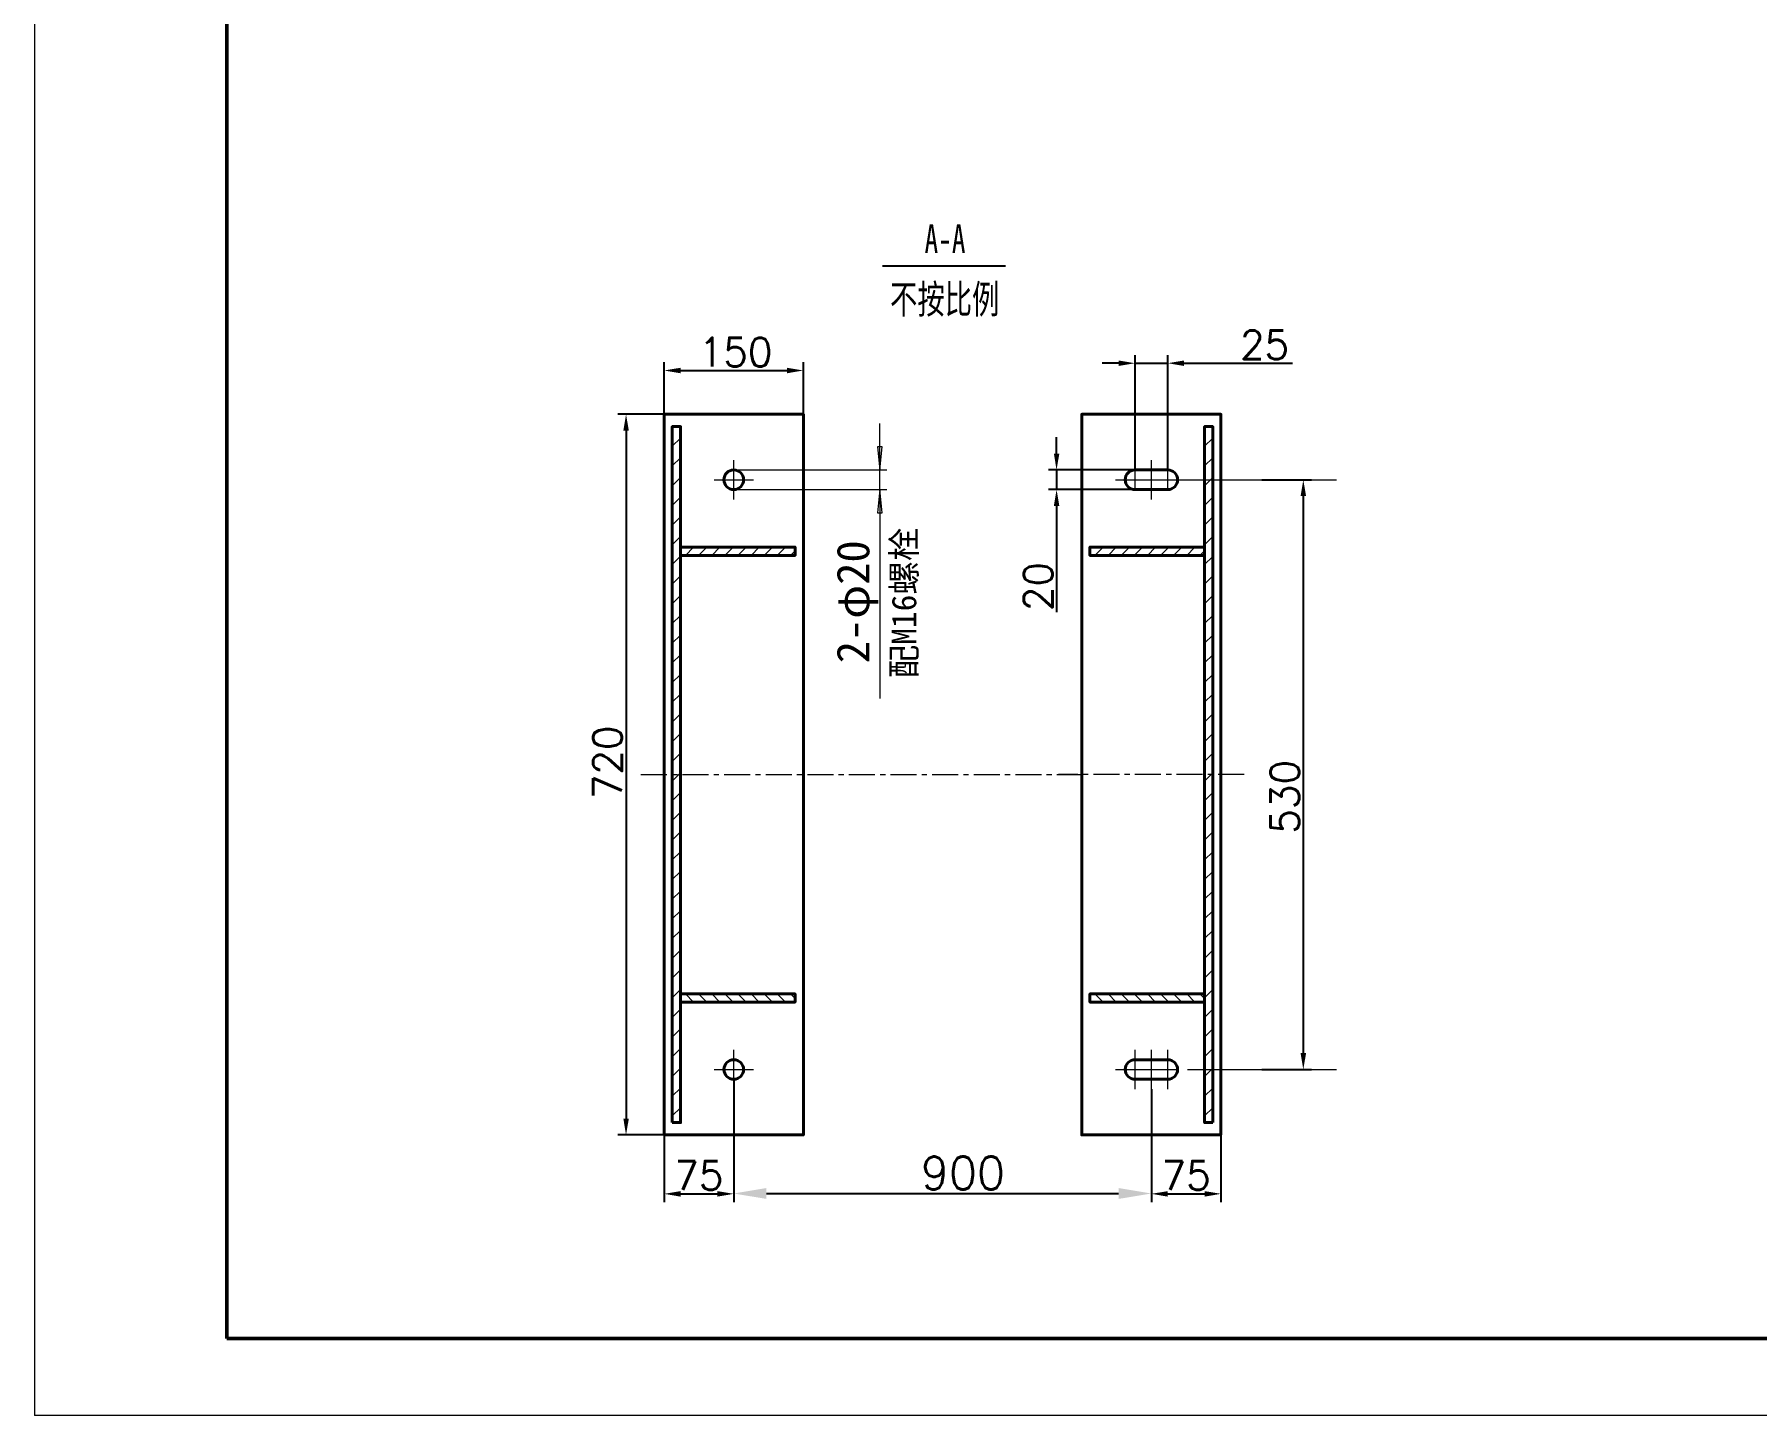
# Model space of a CAD drawing. Header units: millimetres. Extents: x 31396 to 1804389, y -22328 to 1387.
# Drawn here: x 1798805 to 1800908, y -18278 to -16592 of the extents above; entities that cross this region are included whole.
import ezdxf
from ezdxf.enums import TextEntityAlignment as Align

# ---------------------------------------------------------------- set-up
doc = ezdxf.new("R2010")
doc.units = ezdxf.units.MM
doc.linetypes.add('CENTER', pattern=[50.8, 31.75, -6.35, 6.35, -6.35])
doc.linetypes.add('CENTER2', pattern=[28.575, 19.05, -3.175, 3.175, -3.175])
doc.layers.get('Defpoints').update_dxf_attribs({"lineweight": 18})
doc.layers.add('1', color=1, linetype='Continuous', lineweight=18)
doc.layers.add('4', color=1, linetype='CENTER', lineweight=18)
doc.layers.add('TITLE', color=12, linetype='Continuous')
doc.styles.add('H1', font='', dxfattribs={"height": 45})
doc.styles.get("Standard").update_dxf_attribs({"font": 'txt', "bigfont": 'gbcbig.shx'})
doc.styles.get('H1').set_extended_font_data('SimSun')
doc.dimstyles.new('35基本式样', dxfattribs={"dimtxt": 40, "dimasz": 40, "dimexe": 10, "dimexo": 0, "dimgap": 5, "dimtad": 1, "dimdec": 0, "dimdsep": 46, "dimtxsty": 'Standard', "dimcen": 0, "dimclrd": 1, "dimclre": 1, "dimclrt": 1, "dimadec": 0, "dimazin": 0, "dimtfac": 1, "dimtdec": 0, "dimtmove": 0, "dimatfit": 3, "dimfxl": 10, "dimarcsym": 0})

# ---------------------------------------------------------------- blocks, each defined once
blk = doc.blocks.new('*D104')
at = {"color": 1, "lineweight": -2, "transparency": 16777216}
for p, q in [((1800304.3, -17135.9), (1800364.8, -17135.9)), ((1800354.8, -17155.9), (1800354.8, -17835.9)), ((1800304.3, -17855.9), (1800364.8, -17855.9))]:
    blk.add_line(p, q, dxfattribs=at)
at = {"color": 1, "lineweight": 20, "transparency": 16777216}
for points in [[(1800351.5, -17155.9), (1800358.2, -17155.9), (1800354.8, -17135.9)], [(1800351.5, -17835.9), (1800358.2, -17835.9), (1800354.8, -17855.9)]]:
    blk.add_solid(points, dxfattribs=at)
at = {"layer": 'Defpoints', "color": 0, "lineweight": 20, "transparency": 16777216}
for p in [(1800304.3, -17135.9), (1800304.3, -17855.9), (1800354.8, -17855.9)]:
    blk.add_point(p, dxfattribs=at)
at = {"color": 1, "lineweight": 20, "transparency": 16777216, "insert": (1800332.3, -17523), "char_height": 35, "attachment_point": 5, "rotation": 90}
blk.add_mtext('530', dxfattribs=at)
blk = doc.blocks.new('*D78')
at = {"color": 1, "lineweight": -2, "transparency": 16777216}
for p, q in [((1799574.3, -17056), (1799517.8, -17056)), ((1799527.8, -17076), (1799527.8, -17915.8)), ((1799574.3, -17935.8), (1799517.8, -17935.8))]:
    blk.add_line(p, q, dxfattribs=at)
at = {"color": 1, "lineweight": 20, "transparency": 16777216}
for points in [[(1799524.5, -17076), (1799531.2, -17076), (1799527.8, -17056)], [(1799524.5, -17915.8), (1799531.2, -17915.8), (1799527.8, -17935.8)]]:
    blk.add_solid(points, dxfattribs=at)
at = {"layer": 'Defpoints', "color": 0, "lineweight": 20, "transparency": 16777216}
for p in [(1799574.3, -17056), (1799527.8, -17935.8), (1799574.3, -17935.8)]:
    blk.add_point(p, dxfattribs=at)
at = {"color": 1, "lineweight": 20, "transparency": 16777216, "insert": (1799505.3, -17480.9), "char_height": 35, "attachment_point": 5, "rotation": 90}
blk.add_mtext('720', dxfattribs=at)
blk = doc.blocks.new('*D105')
at = {"color": 1, "lineweight": -2, "transparency": 16777216}
for p, q in [((1799574.3, -17056), (1799574.3, -16992.5)), ((1799594.3, -17002.5), (1799724.3, -17002.5)), ((1799744.3, -17056), (1799744.3, -16992.5))]:
    blk.add_line(p, q, dxfattribs=at)
at = {"color": 1, "lineweight": 20, "transparency": 16777216}
for points in [[(1799594.3, -16999.2), (1799594.3, -17005.9), (1799574.3, -17002.5)], [(1799724.3, -16999.2), (1799724.3, -17005.9), (1799744.3, -17002.5)]]:
    blk.add_solid(points, dxfattribs=at)
at = {"layer": 'Defpoints', "color": 0, "lineweight": 20, "transparency": 16777216}
for p in [(1799744.3, -17002.5), (1799574.3, -17056), (1799744.3, -17056)]:
    blk.add_point(p, dxfattribs=at)
at = {"color": 1, "lineweight": 20, "transparency": 16777216, "insert": (1799661.6, -16980), "char_height": 35, "attachment_point": 5}
blk.add_mtext('150', dxfattribs=at)
blk = doc.blocks.new('*D106')
at = {"color": 1, "lineweight": -2, "transparency": 16777216}
for p, q in [((1799659.3, -17879.9), (1799659.3, -18017.7)), ((1799574.3, -17935.8), (1799574.3, -18017.7)), ((1799594.3, -18007.7), (1799639.3, -18007.7))]:
    blk.add_line(p, q, dxfattribs=at)
at = {"color": 1, "lineweight": 20, "transparency": 16777216}
for points in [[(1799594.3, -18004.4), (1799594.3, -18011.1), (1799574.3, -18007.7)], [(1799639.3, -18004.4), (1799639.3, -18011.1), (1799659.3, -18007.7)]]:
    blk.add_solid(points, dxfattribs=at)
at = {"layer": 'Defpoints', "color": 0, "lineweight": 20, "transparency": 16777216}
for p in [(1799659.3, -17879.9), (1799574.3, -17935.8), (1799659.3, -18007.7)]:
    blk.add_point(p, dxfattribs=at)
at = {"color": 1, "lineweight": 20, "transparency": 16777216, "insert": (1799616.8, -17985.2), "char_height": 35, "attachment_point": 5}
blk.add_mtext('75', dxfattribs=at)
blk = doc.blocks.new('*D79')
at = {"color": 1, "lineweight": -2, "transparency": 16777216}
for p, q in [((1800169.3, -17879.9), (1800169.3, -18017.7)), ((1800254.3, -17879.9), (1800254.3, -18017.7)), ((1800189.3, -18007.7), (1800234.3, -18007.7))]:
    blk.add_line(p, q, dxfattribs=at)
at = {"color": 1, "lineweight": 20, "transparency": 16777216}
for points in [[(1800189.3, -18004.4), (1800189.3, -18011.1), (1800169.3, -18007.7)], [(1800234.3, -18004.4), (1800234.3, -18011.1), (1800254.3, -18007.7)]]:
    blk.add_solid(points, dxfattribs=at)
at = {"layer": 'Defpoints', "color": 0, "lineweight": 20, "transparency": 16777216}
for p in [(1800169.3, -17879.9), (1800254.3, -17879.9), (1800254.3, -18007.7)]:
    blk.add_point(p, dxfattribs=at)
at = {"color": 1, "lineweight": 20, "transparency": 16777216, "insert": (1800211.8, -17985.2), "char_height": 35, "attachment_point": 5}
blk.add_mtext('75', dxfattribs=at)
blk = doc.blocks.new('*D107')
at = {"color": 1, "lineweight": -2, "transparency": 16777216}
for p, q in [((1800053.5, -17103.9), (1800053.5, -17083.9)), ((1800169.3, -17123.9), (1800043.5, -17123.9)), ((1800053.5, -17123.9), (1800053.5, -17147.9)), ((1800169.3, -17147.9), (1800043.5, -17147.9)), ((1800053.5, -17167.9), (1800053.5, -17297.5))]:
    blk.add_line(p, q, dxfattribs=at)
at = {"color": 1, "lineweight": 20, "transparency": 16777216}
for points in [[(1800050.2, -17103.9), (1800056.9, -17103.9), (1800053.5, -17123.9)], [(1800050.2, -17167.9), (1800056.9, -17167.9), (1800053.5, -17147.9)]]:
    blk.add_solid(points, dxfattribs=at)
at = {"layer": 'Defpoints', "color": 0, "lineweight": 20, "transparency": 16777216}
for p in [(1800169.3, -17123.9), (1800053.5, -17147.9), (1800169.3, -17147.9)]:
    blk.add_point(p, dxfattribs=at)
at = {"color": 1, "lineweight": 20, "transparency": 16777216, "insert": (1800031, -17266.3), "char_height": 35, "attachment_point": 5, "rotation": 90}
blk.add_mtext('20', dxfattribs=at)
blk = doc.blocks.new('*D108')
at = {"color": 1, "lineweight": -2, "transparency": 16777216}
for p, q in [((1800149.3, -17123.9), (1800149.3, -16983.6)), ((1800189.3, -17123.9), (1800189.3, -16983.6)), ((1800129.3, -16993.6), (1800109.3, -16993.6)), ((1800149.3, -16993.6), (1800189.3, -16993.6)), ((1800209.3, -16993.6), (1800341.8, -16993.6))]:
    blk.add_line(p, q, dxfattribs=at)
at = {"color": 1, "lineweight": 20, "transparency": 16777216}
for points in [[(1800129.3, -16990.3), (1800129.3, -16997), (1800149.3, -16993.6)], [(1800209.3, -16990.3), (1800209.3, -16997), (1800189.3, -16993.6)]]:
    blk.add_solid(points, dxfattribs=at)
at = {"layer": 'Defpoints', "color": 0, "lineweight": 20, "transparency": 16777216}
for p in [(1800189.3, -16993.6), (1800149.3, -17123.9), (1800189.3, -17123.9)]:
    blk.add_point(p, dxfattribs=at)
at = {"color": 1, "lineweight": 20, "transparency": 16777216, "insert": (1800307.6, -16971.1), "char_height": 35, "attachment_point": 5}
blk.add_mtext('25', dxfattribs=at)
blk = doc.blocks.new('*D109')
at = {"color": 1, "lineweight": -2, "transparency": 16777216}
for p, q in [((1799659.3, -17867.9), (1799659.3, -18017.3)), ((1800169.3, -17879.9), (1800169.3, -18017.3)), ((1799699.3, -18007.3), (1800129.3, -18007.3))]:
    blk.add_line(p, q, dxfattribs=at)
at = {"color": 1, "lineweight": 20, "transparency": 16777216}
for points in [[(1799699.3, -18000.6), (1799699.3, -18013.9), (1799659.3, -18007.3)], [(1800129.3, -18000.6), (1800129.3, -18013.9), (1800169.3, -18007.3)]]:
    blk.add_solid(points, dxfattribs=at)
at = {"layer": 'Defpoints', "color": 0, "lineweight": 20, "transparency": 16777216}
for p in [(1799659.3, -17867.9), (1800169.3, -17879.9), (1800169.3, -18007.3)]:
    blk.add_point(p, dxfattribs=at)
at = {"color": 1, "lineweight": 20, "transparency": 16777216, "insert": (1799939.2, -17982.3), "char_height": 40, "attachment_point": 5}
blk.add_mtext('900', dxfattribs=at)

msp = doc.modelspace()

# ---------------------------------------------------------------- linework, layer by layer
at = {"color": 1, "linetype": 'CENTER2', "lineweight": 20, "ltscale": 4}
for p, q in [((1799659.3, -17159.9), (1799659.3, -17111.9)), ((1799635.3, -17135.9), (1799683.3, -17135.9)), ((1799659.3, -17879.9), (1799659.3, -17831.9)), ((1800149.3, -17879.9), (1800149.3, -17831.9)), ((1800189.3, -17879.9), (1800189.3, -17831.9)), ((1799635.3, -17855.9), (1799683.3, -17855.9)), ((1800125.3, -17855.9), (1800213.3, -17855.9))]:
    msp.add_line(p, q, dxfattribs=at)
at = {"lineweight": 40}
for p, q in [((1800189.3, -17123.9), (1800149.3, -17123.9)), ((1800189.3, -17147.9), (1800149.3, -17147.9)), ((1800189.3, -17843.9), (1800149.3, -17843.9)), ((1800189.3, -17867.9), (1800149.3, -17867.9))]:
    msp.add_line(p, q, dxfattribs=at)
for points in [[(1799574.3, -17935.8), (1799574.3, -17056), (1799744.3, -17056), (1799744.3, -17935.8)], [(1799584.3, -17920.8), (1799584.3, -17071), (1799594.3, -17071), (1799594.3, -17920.8)], [(1800254.3, -17935.8), (1800254.3, -17056), (1800084.3, -17056), (1800084.3, -17935.8)], [(1800244.3, -17920.8), (1800244.3, -17071), (1800234.3, -17071), (1800234.3, -17920.8)], [(1799594.3, -17228.2), (1799594.3, -17218.2), (1799734.3, -17218.2), (1799734.3, -17228.2)], [(1800234.3, -17228.2), (1800234.3, -17218.2), (1800094.3, -17218.2), (1800094.3, -17228.2)], [(1799594.3, -17763.6), (1799594.3, -17773.6), (1799734.3, -17773.6), (1799734.3, -17763.6)], [(1800234.3, -17763.6), (1800234.3, -17773.6), (1800094.3, -17773.6), (1800094.3, -17763.6)]]:
    msp.add_lwpolyline(points, close=True, dxfattribs=at)
for centre in [(1799659.3, -17135.9), (1799659.3, -17855.9)]:
    msp.add_circle(centre, 12, dxfattribs=at)
for centre, start, end in [((1800149.3, -17135.9), 90, 270), ((1800189.3, -17135.9), 270, 90), ((1800149.3, -17855.9), 90, 270), ((1800189.3, -17855.9), 270, 90)]:
    msp.add_arc(centre, 12, start, end, dxfattribs=at)
at = {"layer": '1'}
for p, q in [((1799594.3, -17085.1), (1799584.3, -17095.1)), ((1800244.3, -17085.1), (1800234.3, -17095.1)), ((1799584.3, -17119.1), (1799594.3, -17109.1)), ((1800149.3, -17147.9), (1800149.3, -17099.9)), ((1800169.3, -17159.9), (1800169.3, -17111.9)), ((1800189.3, -17147.9), (1800189.3, -17099.9)), ((1800234.3, -17119.1), (1800244.3, -17109.1)), ((1799594.3, -17133.2), (1799584.3, -17143.2)), ((1799659.3, -17123.9), (1799846.3, -17123.9)), ((1799837.8, -17147.9), (1799837.8, -17123.9)), ((1800125.3, -17135.9), (1800213.3, -17135.9)), ((1800213.3, -17135.9), (1800395.4, -17135.9)), ((1800244.3, -17133.2), (1800234.3, -17143.2)), ((1799584.3, -17167.2), (1799594.3, -17157.2)), ((1799659.3, -17147.9), (1799846.3, -17147.9)), ((1799837.8, -17147.9), (1799837.8, -17402.8)), ((1800234.3, -17167.2), (1800244.3, -17157.2)), ((1799594.3, -17181.3), (1799584.3, -17191.3)), ((1800244.3, -17181.3), (1800234.3, -17191.3)), ((1799584.3, -17215.3), (1799594.3, -17205.3)), ((1799610.3, -17218.2), (1799600.3, -17228.2)), ((1799616.3, -17228.2), (1799626.3, -17218.2)), ((1799642.4, -17218.2), (1799632.4, -17228.2)), ((1799648.4, -17228.2), (1799658.4, -17218.2)), ((1799674.4, -17218.2), (1799664.4, -17228.2)), ((1799680.5, -17228.2), (1799690.5, -17218.2)), ((1799706.5, -17218.2), (1799696.5, -17228.2)), ((1799712.5, -17228.2), (1799722.5, -17218.2)), ((1799734.3, -17222.5), (1799728.5, -17228.2)), ((1800110.3, -17218.2), (1800100.3, -17228.2)), ((1800116.4, -17228.2), (1800126.4, -17218.2)), ((1800142.4, -17218.2), (1800132.4, -17228.2)), ((1800148.4, -17228.2), (1800158.4, -17218.2)), ((1800174.5, -17218.2), (1800164.5, -17228.2)), ((1800180.5, -17228.2), (1800190.5, -17218.2)), ((1800206.5, -17218.2), (1800196.5, -17228.2)), ((1800212.5, -17228.2), (1800222.5, -17218.2)), ((1800234.3, -17222.5), (1800228.6, -17228.2)), ((1800234.3, -17215.3), (1800244.3, -17205.3)), ((1799594.3, -17229.3), (1799584.3, -17239.3)), ((1800244.3, -17229.4), (1800234.3, -17239.4)), ((1799584.3, -17263.4), (1799594.3, -17253.4)), ((1800234.3, -17263.4), (1800244.3, -17253.4)), ((1799594.3, -17277.4), (1799584.3, -17287.4)), ((1800244.3, -17277.4), (1800234.3, -17287.4)), ((1799584.3, -17311.5), (1799594.3, -17301.5)), ((1800234.3, -17311.5), (1800244.3, -17301.5)), ((1799594.3, -17325.5), (1799584.3, -17335.5)), ((1800244.3, -17325.5), (1800234.3, -17335.5)), ((1799584.3, -17359.6), (1799594.3, -17349.6)), ((1800234.3, -17359.6), (1800244.3, -17349.6)), ((1799594.3, -17373.6), (1799584.3, -17383.6)), ((1800244.3, -17373.6), (1800234.3, -17383.6)), ((1799584.3, -17407.6), (1799594.3, -17397.6)), ((1800234.3, -17407.6), (1800244.3, -17397.6)), ((1799594.3, -17421.7), (1799584.3, -17431.7)), ((1800244.3, -17421.7), (1800234.3, -17431.7)), ((1799584.3, -17455.7), (1799594.3, -17445.7)), ((1800234.3, -17455.7), (1800244.3, -17445.7)), ((1799594.3, -17469.8), (1799584.3, -17479.8)), ((1800244.3, -17469.8), (1800234.3, -17479.8)), ((1799584.3, -17503.8), (1799594.3, -17493.8)), ((1800234.3, -17503.8), (1800244.3, -17493.8)), ((1799594.3, -17517.8), (1799584.3, -17527.8)), ((1800244.3, -17517.9), (1800234.3, -17527.9)), ((1799584.3, -17551.9), (1799594.3, -17541.9)), ((1800234.3, -17551.9), (1800244.3, -17541.9)), ((1799594.3, -17565.9), (1799584.3, -17575.9)), ((1800244.3, -17565.9), (1800234.3, -17575.9)), ((1799584.3, -17600), (1799594.3, -17590)), ((1800234.3, -17600), (1800244.3, -17590)), ((1799594.3, -17614), (1799584.3, -17624)), ((1800244.3, -17614), (1800234.3, -17624)), ((1799584.3, -17648.1), (1799594.3, -17638.1)), ((1800234.3, -17648.1), (1800244.3, -17638.1)), ((1799594.3, -17662.1), (1799584.3, -17672.1)), ((1800244.3, -17662.1), (1800234.3, -17672.1)), ((1799584.3, -17696.1), (1799594.3, -17686.1)), ((1800234.3, -17696.1), (1800244.3, -17686.1)), ((1799594.3, -17710.2), (1799584.3, -17720.2)), ((1800244.3, -17710.2), (1800234.3, -17720.2)), ((1799584.3, -17744.2), (1799594.3, -17734.2)), ((1800234.3, -17744.2), (1800244.3, -17734.2)), ((1799594.3, -17758.3), (1799584.3, -17768.3)), ((1799610.3, -17773.6), (1799600.3, -17763.6)), ((1799616.3, -17763.6), (1799626.3, -17773.6)), ((1799642.4, -17773.6), (1799632.4, -17763.6)), ((1799648.4, -17763.6), (1799658.4, -17773.6)), ((1799674.4, -17773.6), (1799664.4, -17763.6)), ((1799680.5, -17763.6), (1799690.5, -17773.6)), ((1799706.5, -17773.6), (1799696.5, -17763.6)), ((1799712.5, -17763.6), (1799722.5, -17773.6)), ((1799734.3, -17769.3), (1799728.5, -17763.6)), ((1800110.3, -17773.6), (1800100.3, -17763.6)), ((1800116.4, -17763.6), (1800126.4, -17773.6)), ((1800142.4, -17773.6), (1800132.4, -17763.6)), ((1800148.4, -17763.6), (1800158.4, -17773.6)), ((1800174.5, -17773.6), (1800164.5, -17763.6)), ((1800180.5, -17763.6), (1800190.5, -17773.6)), ((1800206.5, -17773.6), (1800196.5, -17763.6)), ((1800212.5, -17763.6), (1800222.5, -17773.6)), ((1800234.3, -17769.3), (1800228.6, -17763.6)), ((1800244.3, -17758.3), (1800234.3, -17768.3)), ((1799584.3, -17792.3), (1799594.3, -17782.3)), ((1800234.3, -17792.3), (1800244.3, -17782.3)), ((1799594.3, -17806.3), (1799584.3, -17816.3)), ((1800244.3, -17806.3), (1800234.3, -17816.3)), ((1799584.3, -17840.4), (1799594.3, -17830.4)), ((1800169.3, -17879.9), (1800169.3, -17831.9)), ((1800234.3, -17840.4), (1800244.3, -17830.4)), ((1799594.3, -17854.4), (1799584.3, -17864.4)), ((1800213.3, -17855.9), (1800395.4, -17855.9)), ((1800244.3, -17854.4), (1800234.3, -17864.4)), ((1799584.3, -17888.5), (1799594.3, -17878.5)), ((1800234.3, -17888.5), (1800244.3, -17878.5)), ((1799594.3, -17902.5), (1799584.3, -17912.5)), ((1800244.3, -17902.5), (1800234.3, -17912.5))]:
    msp.add_line(p, q, dxfattribs=at)
for points in [[(1799837.8, -17123.9), (1799840.6, -17095.6), (1799835, -17095.6), (1799837.8, -17123.9), (1799837.8, -17067.3)], [(1799837.8, -17147.9), (1799835, -17176.3), (1799840.6, -17176.3), (1799837.8, -17147.9), (1799837.8, -17204.6)]]:
    msp.add_lwpolyline(points, dxfattribs=at)
for points in [[(1799837.8, -17123.9), (1799840.6, -17095.6), (1799835, -17095.6), (1799837.8, -17123.9)], [(1799837.8, -17147.9), (1799835, -17176.3), (1799840.6, -17176.3), (1799837.8, -17147.9)]]:
    msp.add_solid(points, dxfattribs=at)
at = {"layer": '4'}
for p, q in [((1799546, -17495.9), (1800084.3, -17495.9)), ((1800282.6, -17495.9), (1800055.9, -17495.9))]:
    msp.add_line(p, q, dxfattribs=at)
at = {"layer": 'TITLE', "color": 1, "lineweight": 13}
for p in [(1798805.4, -14330.4), (1804389, -18278.4)]:
    msp.add_line(p, (1798805.4, -18278.4), dxfattribs=at)
at = {"layer": 'TITLE', "color": 1, "lineweight": 50}
for p in [(1799040.4, -14424.4), (1804295, -18184.4)]:
    msp.add_line(p, (1799040.4, -18184.4), dxfattribs=at)
at = {"layer": 'TITLE', "color": 1}
msp.add_line((1799841.1, -16874.8), (1799991, -16874.8), dxfattribs=at)

# ---------------------------------------------------------------- texts
at = {"layer": '1', "style": 'H1'}
msp.add_text('配M16螺栓', height=30, rotation=90, dxfattribs=at).set_placement((1799882.2, -17194.3), align=Align.RIGHT)
msp.add_text('2-φ20', height=40, rotation=90, dxfattribs=at).set_placement((1799824.9, -17284.9), align=Align.CENTER)
at = {"layer": 'TITLE', "color": 1, "style": 'H1', "width": 0.7}
for s, p in [('A-A', (1799892.3, -16859.2)), ('不按比例', (1799850.1, -16932.9))]:
    msp.add_text(s, height=35, dxfattribs=at).set_placement(p)

# ---------------------------------------------------------------- dimensions: what is measured, and where the dimension line sits
at = {"lineweight": 20}
for base, p1, p2, text, picture, middle in [((1800189.3, -16993.6), (1800149.3, -17123.9), (1800189.3, -17123.9), '25', '*D108', (1800307.6, -16993.6)), ((1799744.3, -17002.5), (1799574.3, -17056), (1799744.3, -17056), '150', '*D105', (1799661.6, -17002.5)), ((1799659.3, -18007.7), (1799574.3, -17935.8), (1799659.3, -17879.9), '75', '*D106', (1799616.8, -18007.7)), ((1800254.3, -18007.7), (1800169.3, -17879.9), (1800254.3, -17879.9), '75', '*D79', (1800211.8, -18007.7))]:
    dim = msp.add_linear_dim(base=base, p1=p1, p2=p2, text=text, dimstyle='35基本式样', override={"dimtxt": 35, "dimasz": 20}, dxfattribs=at)
    dim.commit()
    dim.dimension.update_dxf_attribs({"geometry": picture, "text_midpoint": middle, "dimtype": 160})
for base, p1, p2, text, picture, middle in [((1799527.8, -17935.8), (1799574.3, -17056), (1799574.3, -17935.8), '720', '*D78', (1799527.8, -17480.9)), ((1800053.5, -17147.9), (1800169.3, -17123.9), (1800169.3, -17147.9), '20', '*D107', (1800053.5, -17266.3)), ((1800354.8, -17855.9), (1800304.3, -17135.9), (1800304.3, -17855.9), '530', '*D104', (1800354.8, -17523))]:
    dim = msp.add_linear_dim(base=base, p1=p1, p2=p2, angle=90, text=text, dimstyle='35基本式样', override={"dimtxt": 35, "dimasz": 20}, dxfattribs=at)
    dim.commit()
    dim.dimension.update_dxf_attribs({"geometry": picture, "text_midpoint": middle, "dimtype": 160})
at = {"color": 1, "lineweight": 20}
dim = msp.add_linear_dim(base=(1800169.3, -18007.3), p1=(1799659.3, -17867.9), p2=(1800169.3, -17879.9), text='900', dimstyle='35基本式样', dxfattribs=at)
dim.commit()
dim.dimension.update_dxf_attribs({"geometry": '*D109', "text_midpoint": (1799939.2, -18007.3), "dimtype": 160})

doc.saveas('drawing.dxf')
